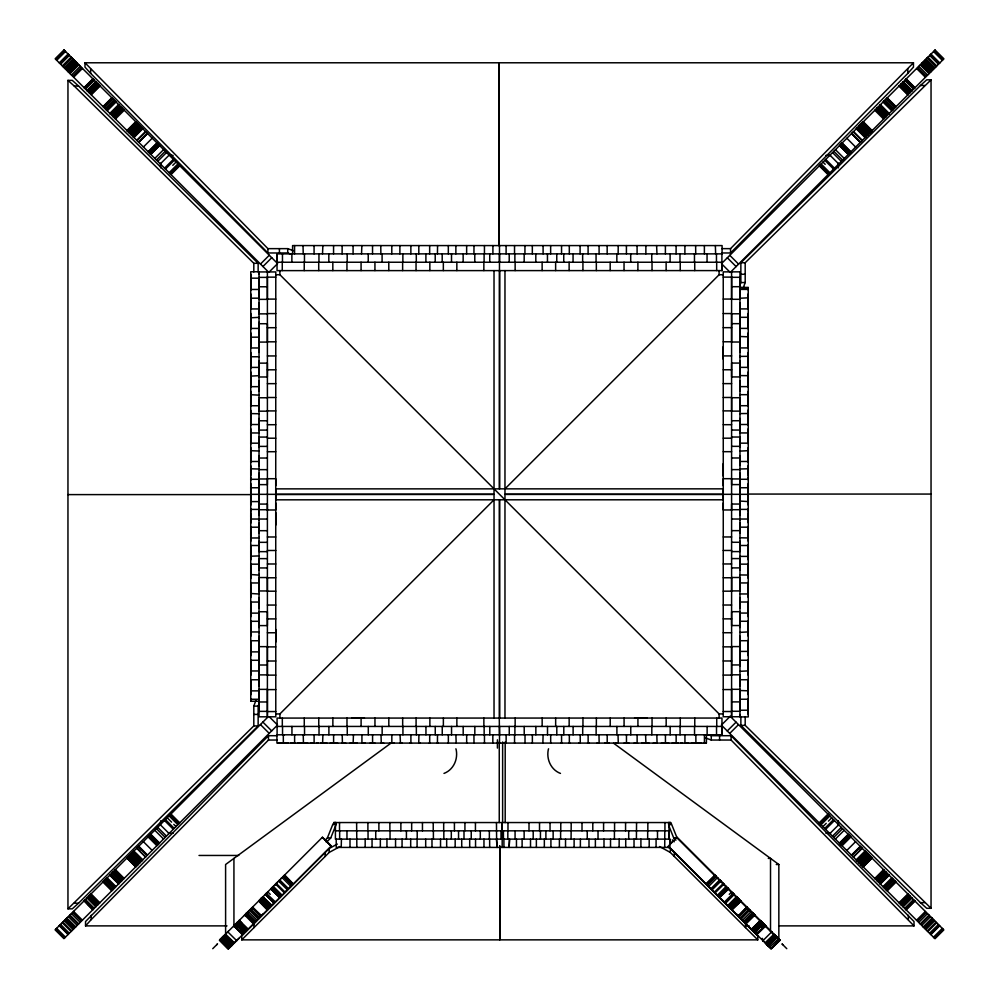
<?xml version="1.0" encoding="UTF-8"?>
<svg xmlns="http://www.w3.org/2000/svg" width="999" height="999" viewBox="0 0 999 999"><rect width="100%" height="100%" fill="white"/><g stroke="black" fill="none" stroke-linecap="round" stroke-linejoin="round"><path stroke-width="1.5" d="M259.166 703.271L258.142 706.118L258.142 725.923L78.559 903.196L72.29 908.84L67.957 908.84L67.957 80.37L72.29 80.37L78.559 86.026L258.142 263.299L258.142 271.928M226.998 925.886L85.539 925.886L85.539 921.553L268.456 735.701L277.085 735.701M85.539 925.886L91.196 919.617L91.196 915.284M233.928 858.403L233.941 926.822M250.749 375.624L250.749 376.873M250.749 356.693L250.749 357.48M250.749 337.2L259.028 337.15M250.749 328.821L250.749 327.472M250.749 328.758L250.749 313.386M250.749 317.707L250.749 318.718M250.749 307.979L250.749 309.328L250.749 293.893M250.749 298.214L259.028 298.164M250.749 288.486L250.749 289.835L250.749 283.229M250.749 278.421L250.749 271.753L259.028 271.753L259.028 274.176M250.737 495.054L250.749 701.261L259.028 701.261M250.737 505.169L250.737 483.528M250.737 479.87L250.737 477.135M250.737 465.796L250.737 475.474M250.737 462.262L250.737 447.452M250.737 428.758L250.737 443.893L250.737 442.782M250.737 425.112L250.737 410.264M250.749 391.171L250.737 406.331L250.737 405.144M250.749 371.89L250.749 387.212L250.737 385.876M250.749 352.422L250.749 367.894L250.749 366.633M250.749 332.879L250.749 348.439L250.749 347.215M250.749 283.304L250.749 274.176M250.749 698.95L250.749 701.086M250.749 690.871L259.028 690.871M250.749 687.175L250.749 694.829M250.749 679.457L250.749 687.374M250.749 667.682L250.749 675.336M250.749 659.852L250.749 666.595M250.749 651.885L259.028 651.885M250.749 648.051L250.749 655.831M250.749 640.347L250.749 647.102M250.749 632.404L250.749 620.866M250.749 628.508L250.749 631.48M259.028 432.292L259.028 432.979L250.737 432.954M259.028 413.736L250.737 413.598L250.737 414.822M259.028 395.142L250.737 394.705L250.737 396.066M259.028 356.631L259.028 357.08M259.028 298.526L259.028 297.69M259.028 278.921L259.028 277.772M259.028 685.913L259.028 675.336M259.028 666.42L259.028 636.288M259.028 627.547L259.028 611.738L267.395 611.738L267.395 625.599L259.028 625.599M259.028 608.004L259.028 597.539M259.028 588.998L259.028 578.746M259.028 570.254L259.028 559.939M259.028 555.906L250.737 556.218M259.028 551.323L259.028 541.258M250.737 533.204L250.737 537.999L259.028 537.949M259.028 533.079L259.028 523.214M259.028 519.842L259.028 519.005M259.028 515.459L259.041 271.928L275.786 271.928L275.736 499.825L499.4 499.8L499.4 718.094M259.028 698.888L259.028 699.575M267.395 711.363L267.395 689.372L259.041 689.372L259.041 711.363L267.395 711.363L267.395 716.82L267.395 271.928M267.395 665.009L259.041 665.009L259.041 674.887L267.395 674.887L267.395 646.653L259.041 646.653M91.196 919.617L268.456 740.034L268.456 735.701M275.736 502.897L275.736 509.989L267.382 509.989M292.582 253.871L292.582 245.579L722.077 245.579L722.077 253.871L277.023 253.871L277.035 270.629L721.915 270.592L721.915 262.238L277.023 262.238M279.907 718.069L279.907 713.923L494.03 499.8M282.317 726.435L282.317 718.081M282.542 734.802L282.542 726.435M291.945 734.802L291.945 726.435M294.568 253.871L294.568 245.579M303.022 245.579L303.221 253.871M304.27 726.435L304.27 718.081M304.533 734.802L304.533 726.435M314.073 253.871L314.073 245.579M318.756 726.435L318.756 718.081M319.018 734.802L319.018 726.435M328.896 734.802L328.896 726.448M332.867 726.435L332.867 718.081M333.566 253.871L333.566 245.579M339.523 830.831L339.523 822.552M339.648 839.123L339.648 830.831M346.965 839.123L346.965 830.831M346.99 726.435L346.99 718.081M347.252 734.802L347.252 726.448M353.084 253.871L353.084 245.579M356.618 822.552L356.855 847.414M361.101 726.448L361.101 718.094M361.863 245.579L361.538 253.871M367.894 830.831L367.894 822.552M368.044 839.123L368.044 830.831M368.294 734.802L368.294 726.448M372.54 253.858L372.54 245.579M374.962 726.448L374.962 718.094M375.736 839.123L375.736 830.831M378.883 830.831L378.883 822.552M380.756 245.579L380.881 253.858M382.155 734.802L382.155 726.448M388.811 726.448L388.811 718.094M389.872 830.831L389.872 822.552M390.035 839.123L390.035 830.831M391.795 253.858L391.795 245.579M399.887 253.858L399.887 245.579M400.874 830.831L400.874 822.552M402.672 726.448L402.672 718.094M402.934 734.802L402.934 726.448M406.418 839.123L406.418 830.831M410.864 253.858L410.864 245.579M411.663 830.831L411.663 822.552M416.084 726.448L416.084 718.094M416.346 734.814L416.346 726.448M417.207 839.123L417.207 830.831M418.806 253.858L418.806 245.579M422.452 830.831L422.452 822.552M425.949 734.814L425.949 726.448M429.657 253.858L429.657 245.579M429.87 726.448L429.87 718.094M433.229 830.831L433.229 822.552M433.391 839.123L433.391 830.831M435.252 734.814L435.252 726.46M437.425 253.858L437.574 245.579M442.245 734.814L442.245 726.46M443.369 726.448L443.369 718.094M443.681 830.831L443.681 822.552M443.831 839.123L443.831 830.831M448.326 253.858L448.326 245.579M451.311 839.123L451.311 830.831M451.548 734.814L451.548 726.46M454.42 830.831L454.42 822.552M455.869 253.858L455.869 245.579M456.868 726.448L456.868 718.094M458.553 839.123L458.553 830.831M463.186 734.814L463.186 726.46M463.998 839.123L463.998 830.831M464.922 830.831L464.922 822.552M466.645 253.858L466.645 245.579M471.241 839.123L471.241 830.831M473.938 253.858L474.001 245.579M474.825 734.814L474.825 726.46M475.437 830.831L475.437 822.552M480.307 839.135L480.307 830.843M483.866 726.46L483.866 718.106M484.14 734.814L484.14 726.46M484.44 253.858L484.44 245.579M489.36 839.135L489.36 830.843M489.785 734.814L489.785 726.46M492.907 253.858L492.907 245.579M494.03 718.094L494.03 494.455L275.736 494.455M496.615 839.135L496.466 822.564M496.94 847.414L496.54 839.135L497.152 847.414M497.415 748.089L497.415 739.797M499.25 822.552L499.263 741.982M499.525 734.814L499.263 718.094M499.388 488.873L499.475 253.858M499.612 718.094L499.612 499.8L723.264 499.8L723.239 271.878L739.959 271.853M501.011 839.123L501.011 830.831L503.421 830.831L503.421 839.123M502.172 847.414L502.222 822.564L502.172 839.123M502.622 822.564L502.634 741.982M504.97 270.579L504.97 494.218L748.263 494.33L748.263 505.144M506.131 743.094L506.131 734.814M509.215 262.213L509.215 253.858M514.56 743.094L514.56 734.814M514.872 262.213L514.872 253.858M515.134 270.579L515.134 262.213M516.458 847.414L516.458 839.123M522.115 847.414L522.115 839.123M524.175 262.213L524.175 253.858M530.519 847.414L530.519 839.123M532.367 743.094L532.367 734.814M535.814 262.213L535.814 253.858M536.376 847.414L536.376 839.123M542.132 270.579L542.132 262.225M544.343 847.414L544.343 839.123M547.452 262.213L547.452 253.858M550.686 743.094L550.686 734.814M550.911 847.414L550.911 839.123M555.631 270.579L555.631 262.225M556.768 262.213L556.768 253.858M559.403 847.414L559.403 839.123M560.739 743.094L561.575 743.094L561.563 734.814M563.748 262.225L563.748 253.858M565.534 847.414L565.534 839.123M569.13 270.579L569.13 262.225M569.343 743.094L569.343 734.814M573.051 262.225L573.064 253.858M574.113 847.414L574.113 839.123M580.207 734.814L580.269 743.094L578.821 743.094M580.382 847.414L580.382 839.123M582.654 262.225L582.654 253.858M582.929 270.579L582.929 262.225M588.136 743.094L588.136 734.814M588.985 847.414L588.985 839.123M595.379 847.414L595.379 839.123M596.066 262.225L596.066 253.871M596.341 270.579L596.341 262.225M607.205 743.094L607.205 734.814M610.189 270.579L610.189 262.225M610.526 847.414L610.526 839.123M616.845 262.225L616.845 253.871M619.18 839.123L619.105 847.414M624.038 270.579L624.038 262.225M625.724 847.414L625.724 839.123M626.473 743.094L626.473 734.814M630.706 262.225L630.706 253.871M634.028 847.414L634.028 839.123M637.125 743.094L637.125 734.814M637.899 270.592L637.899 262.238M640.908 847.414L640.908 839.123M645.916 743.094L645.579 734.814M649.2 847.414L649.2 839.123M651.748 262.225L651.748 253.871M652.022 270.592L652.022 262.238M656.081 847.414L656.081 839.123M664.797 830.831L664.722 847.414M665.446 743.094L665.446 734.802M666.133 270.592L666.133 262.238M669.867 843.268L669.867 839.123L335.402 839.123L335.452 822.552M670.104 262.225L670.104 253.871M670.329 848.488L757.779 935.926L757.779 939.859L670.317 852.422L670.329 848.488L667.619 847.015M333.778 824.762L333.778 822.552L670.679 822.552L670.679 824.762M674.35 856.443L674.35 852.509M679.982 262.238L679.982 253.871M680.244 270.592L680.244 262.238M684.939 743.094L684.939 734.802M694.467 262.238L694.467 253.871M694.73 270.592L694.73 262.238M704.432 743.094L704.432 734.802M706.418 734.802L706.418 743.094L704.108 743.094M707.055 262.238L707.055 253.871M716.458 262.238L716.458 253.871M716.683 270.592L716.683 262.238M504.97 488.861L719.093 274.75L719.093 270.604M288.099 743.094L276.923 743.094L276.923 734.802L721.99 734.802L721.965 718.056L277.085 718.081L277.098 734.802M723.264 494.23L723.264 488.848L275.736 488.873L275.736 494.243M723.264 485.776L723.264 478.683L731.618 478.683M721.915 252.972L730.544 252.972L730.544 248.639L913.461 62.787L84.99 62.787L84.99 67.12L90.647 73.389L267.919 252.972L287.724 252.972L290.572 254.008M731.605 323.664L739.972 323.664L739.959 313.786L731.605 313.786L731.605 342.02L739.972 342.02M731.605 711.288L739.959 711.288L739.959 689.31L731.605 689.31L731.605 716.745L731.593 271.878M739.972 646.59L731.605 646.59L731.605 674.812L739.959 674.812M739.972 289.835L739.972 289.098M739.972 469.006L748.263 468.756M739.972 451.111L748.263 450.674M739.972 433.104L739.972 432.367M739.972 424.787L739.972 418.419M739.972 406.193L739.972 399.675M748.263 375.674L739.972 375.562M739.972 368.419L739.972 364.935M739.972 357.23L739.972 356.268M739.972 330.607L739.972 325.062M739.972 318.244L739.972 317.307L748.251 317.307M739.972 298.251L748.251 297.814M739.972 292.245L739.972 289.26M739.972 287.587L748.251 288.074M739.972 473.214L739.959 716.745L723.214 716.745L723.264 494.08M739.972 465.459L739.972 455.594M739.972 447.415L739.972 437.35M739.972 428.733L739.972 424.5L748.263 424.5M739.972 409.927L739.972 405.706L748.263 405.706L748.263 400.986M739.972 391.133L739.972 380.669M739.972 361.126L739.972 376.935L731.605 376.935L731.605 363.074L739.972 363.074M739.972 352.385L739.972 322.252M739.972 313.336L739.972 302.759M739.972 710.526L739.972 709.727M739.972 710.252L748.251 710.202M745.504 927.584L745.504 923.65M748.263 336.825L739.972 336.476M748.251 328.783L748.251 322.078M748.251 321.129L748.251 313.336M748.251 309.29L748.251 302.585M748.251 301.636L748.251 293.843M748.251 289.835L748.251 287.587M748.251 714.497L748.251 698.788L748.251 700.187M748.251 710.551L748.251 705.369M748.251 694.78L748.251 685.189M748.251 689.76L748.251 685.876M748.251 684.827L748.251 679.345M748.251 675.287L748.251 665.696M748.263 670.267L748.263 666.383M748.251 665.334L748.251 659.852M748.251 655.794L748.251 648.151M748.263 650.986L748.263 646.89M748.251 645.841L748.263 640.309M748.251 636.251L748.251 626.673M748.251 626.398L748.263 620.779M748.263 616.783L748.251 611.675L748.263 613.074L739.972 613.049M748.263 612.487L748.263 607.18M748.263 606.967L748.263 601.46M748.263 597.502L748.263 593.381M748.263 593.418L748.263 587.924M748.263 578.409L748.263 563.473M748.263 559.915L748.263 544.742M748.263 541.221L748.263 526.323M748.263 522.877L748.263 512.749M748.263 511.538L748.263 508.716M748.251 647.065L748.251 646.203M748.263 631.98L748.251 628.608M748.251 610.639L748.251 609.939M748.251 591.146L748.251 590.496M748.263 587.762L748.263 582.305M748.263 555.706L748.263 556.393L748.263 555.132M770.516 931.418L770.516 858.403L768.281 858.403M613.586 743.206L778.845 864.51L778.845 939.747L677.085 837.974L671.453 823.913L668.431 823.913M730.544 252.972L907.816 73.389L907.816 69.056M913.461 62.787L913.461 67.12L907.816 73.389M740.871 716.745L740.871 725.374L920.454 902.646L926.71 908.303L931.043 908.303L931.043 79.833L926.71 79.833L920.454 85.477L740.858 262.749L740.858 282.555L739.834 285.402M250.749 317.782L259.028 317.345L259.028 318.107M250.737 425.199L250.737 423.926M250.737 568.906L250.737 563.761M250.737 556.418L250.737 551.323M250.737 519.917L250.737 515.459M250.737 519.03L267.382 519.055M250.737 512.774L250.737 516.72M250.737 501.598L259.028 501.61L259.028 500.811M250.737 494.855L250.749 278.147L259.028 278.197M250.749 616.82L250.737 608.004M250.749 592.407L250.737 582.342M259.028 519.917L259.028 519.143M739.972 487.1L739.972 487.737L748.263 487.737L748.251 709.327M739.972 593.955L748.263 593.968L748.263 592.607M739.972 671.328L748.251 670.891M739.972 651.835L739.972 650.886M739.972 651.423L748.251 651.398M748.263 400.911L748.263 396.266M748.263 367.882L748.251 362.312M748.251 348.389L748.251 342.794M748.263 487.1L748.263 483.504M748.263 479.895L748.263 477.097M748.263 469.667L748.263 465.459M748.263 437.35L748.263 428.733M748.263 425.162L748.263 419.967M748.263 406.331L748.263 405.631M748.251 671.328L748.251 669.954M748.263 651.835L748.251 650.461M548.563 748.788L548.226 749.949A20.33 18.531 90 0 0 560.476 773.413M67.957 908.84L253.808 725.923L253.808 706.118L255.869 700.424M743.131 288.249L745.192 282.555L745.192 262.749L931.043 79.833M325.174 840.171L327.372 837.974L332.992 823.913L336.363 823.913L330.731 837.974L326.336 842.369M721.902 270.629L721.902 253.883M325.836 840.421L331.218 846.053L322.427 837.249L221.466 938.198M331.206 846.066L322.402 837.262M718.556 896.29L727.347 887.499L718.618 896.353L720.729 894.068M730.519 908.253L739.26 899.4L737.974 898.113L729.258 906.992L738.136 898.276L739.135 899.275L738.174 900.087L739.522 899.662M746.091 923.825L754.957 915.084M245.791 913.873L246.428 913.236M219.618 940.047L220.492 939.172M269.505 907.766L260.714 898.963L261.538 898.138L260.427 899.237L261.226 900.211M220.205 939.46L222.402 937.262M223.526 936.138L232.33 944.942M276.273 883.391L285.102 892.157M281.78 877.884L281.094 878.583M219.443 940.221L228.259 949.013L331.343 845.916M236.825 927.771C231.768 926.223 235.964 921.965 237.874 926.722L235.464 924.2M237.45 922.214L245.954 931.305M239.198 920.466L241.708 922.901M244.655 915.022L253.446 923.825M245.916 913.748L247.215 912.449M247.028 912.636L247.627 913.823M248.202 911.463L257.03 920.229M252.61 907.055L261.476 915.783L256.755 911.7M262.088 897.577L270.891 906.38M266.496 893.168L267.37 894.068L266.258 893.418M281.343 878.333L282.068 877.609L290.871 886.4L289.535 887.736M266.308 893.356L275.362 901.897M279.345 880.319L288.149 889.122M232.055 945.204L223.351 936.313M243.057 934.202L244.043 933.216L240.734 929.932M279.97 897.302L270.866 888.798L279.67 897.601L280.157 897.114L271.353 888.311M229.183 948.076L233.416 943.843M231.656 945.603L231.206 946.053L222.327 937.337L222.827 936.837L231.656 945.603L222.54 937.124M236.763 940.496L236.001 941.258L236.626 940.621L227.797 931.867M255.881 921.378L246.978 912.699M221.041 938.623L229.957 947.289M234.44 942.819L225.524 934.14M246.254 931.006L237.65 922.015L240.11 924.5L236.85 922.814M253.896 923.376L245.342 914.322M267.32 909.952L259.815 902.047M270.329 906.93L268.968 908.303L260.277 899.4M759.427 924.5L761.775 921.915L752.984 930.718L761.925 922.065L762.574 922.701L753.77 931.505L753.271 931.006M765.271 925.399C764.135 922.402 753.059 933.428 756.468 934.202M55.644 59.203L64.448 50.412M55.894 59.465L64.673 50.637M56.718 60.277L65.509 51.473M59.303 62.875L68.107 54.071M59.615 63.174L68.419 54.383M59.715 63.274L68.494 54.458M65.422 57.979L68.731 54.695M60.627 64.186L69.406 55.37M62.338 65.897L71.129 57.093M62.962 66.521L71.766 57.73M63.087 66.646L71.891 57.855M64.323 67.895L73.127 59.091M65.172 68.731L73.976 59.94M65.722 69.281L74.525 60.489M66.571 70.142L75.375 61.339M66.783 70.342L75.574 61.538M66.908 70.467L75.712 61.676M68.057 71.628L76.861 62.825M68.456 72.015L77.26 63.237M69.58 73.139L78.384 64.348M69.992 73.551L78.784 64.76M71.478 75.037L80.27 66.234M72.627 76.186L81.431 67.395M73.664 77.223L82.455 68.419M84.053 87.612L92.845 78.809M84.241 87.812L91.945 80.107M84.753 88.312L93.544 79.508M85.552 89.111L94.356 80.32M87.05 90.622L95.854 81.818M87.437 90.996L96.241 82.205L87.562 91.121M88.524 92.095L97.328 83.292M88.861 92.432L97.665 83.629M94.855 87.425L98.064 84.028M89.423 92.982L98.264 84.228M89.673 93.232L98.464 84.428M89.773 93.332L98.576 84.54M90.772 94.331L99.563 85.527M102.997 106.568L111.801 97.765M103.471 107.03L112.263 98.239M103.809 107.368L112.6 98.564M103.958 107.53L112.762 98.726M105.12 108.691L113.923 99.888M106.181 109.74L114.985 100.949M106.443 110.002L115.235 101.211M106.656 110.215L115.447 101.411M107.243 110.802L116.046 102.01M109.84 113.399L118.606 104.57M110.252 113.811L119.043 105.007M110.39 113.948L119.181 105.145L110.514 114.073M110.602 114.161L119.393 105.357M111.713 115.272L120.504 106.481M112.625 116.184L121.428 107.392M113.312 116.871L122.103 108.079M113.474 117.033L122.278 108.242M114.635 118.194L123.439 109.403M114.748 118.307L123.551 109.515M115.447 119.006L124.251 110.215M126.96 130.519L135.752 121.716M127.135 130.694L134.828 122.989M127.235 130.794L136.026 121.99M127.36 130.919L136.164 122.128M127.547 131.119L130.857 127.81M127.81 131.369L136.601 122.565M127.972 131.531L136.763 122.727M128.371 131.93L137.163 123.127M128.571 132.143L137.375 123.339M128.759 132.318L137.55 123.514M128.921 132.492L137.725 123.689M129.071 132.63L137.862 123.826M129.383 132.954L138.187 124.151M129.583 133.142L138.374 124.338M129.708 133.279L138.511 124.475M130.182 133.741L138.973 124.937M130.607 134.166L139.398 125.362M130.744 134.303L139.548 125.512M130.931 134.49L139.748 125.712M131.081 134.64L139.885 125.849M131.543 135.102L140.335 126.299M131.681 135.252L140.484 126.448M132.018 135.577L140.747 126.711M132.767 136.326L141.571 127.535M132.892 136.463L141.658 127.622M133.217 136.776L142.02 127.984M133.379 136.938L142.145 128.109L133.454 137.013M133.766 137.325L142.57 128.534M133.978 137.537L142.77 128.734M136.763 140.322L145.554 131.518M136.988 140.547L145.779 131.743M138.486 142.045L147.278 133.242L138.649 142.208M138.749 142.32L147.552 133.516M143.419 146.99L152.223 138.187M148.164 151.736L156.968 142.932M148.414 151.973L157.205 143.169M148.726 152.298L157.53 143.494M149.038 152.597L157.842 143.806M149.213 152.785L158.017 143.981M150.062 153.634L158.866 144.83M150.25 153.809L159.041 145.005M150.474 154.033L154.87 149.638M150.649 154.208L159.453 145.417M150.799 154.358L159.59 145.554M154.82 158.379L163.624 149.588M156.456 160.015L165.247 151.211M157.742 161.301L166.533 152.497M160.34 163.898L169.143 155.107M164.56 168.119L173.364 159.328M165.484 169.043L174.276 160.252M172.777 165.347L176.074 162.038M169.143 172.702L177.947 163.911M170.13 173.689L178.933 164.897M170.23 173.789L179.033 164.997M170.667 174.226L179.47 165.434M171.016 174.575L179.808 165.772M260.489 264.048L269.28 255.245M262.949 266.508L271.74 257.705M267.757 717.207L55.107 929.857L63.911 938.648L277.535 725.024L269.842 717.332M221.616 938.049L219.58 940.084L228.384 948.875L221.978 942.094M223.252 936.413L224.625 935.039M235.177 924.487L244.056 933.203M250.624 909.04L259.578 917.681M251.298 908.366L252.073 909.365M262.412 897.264L271.241 906.018M272.315 887.362L275.749 890.521M277.335 882.329L276.049 883.615M284.016 875.648L283.516 876.16L292.307 884.952L293.019 884.252M227.198 932.467L228.384 931.28M233.841 925.823L234.615 925.049M236.039 923.625L244.88 932.379L236.139 923.526M237.587 922.077L236.963 922.701L245.754 931.505M249.538 910.139L258.329 918.93L259.003 918.268M259.091 900.574L267.832 909.44L258.916 900.761M270.991 888.685L279.782 897.477M271.878 887.786L280.682 896.59L281.243 896.016M272.178 887.499L280.981 896.29L272.252 887.424M279.158 880.519L279.745 879.932L288.549 888.723M233.754 925.911L242.532 934.727M262.974 898.463L262.025 897.639M212.75 948.688L217.532 943.893L216.708 944.717M245.554 915.883L244.493 915.171M263.911 897.539L262.812 896.852M278.571 881.106L279.583 881.867L278.696 880.981M266.308 895.129L265.509 894.155L274.238 903.021M240.185 924.425L246.541 930.718M230.419 946.84L221.89 937.774M231.393 945.866L222.715 936.95M233.117 944.142L224.75 934.914M253.072 924.187L256.156 921.103M233.903 943.343L238.923 938.336M247.577 929.682L245.492 931.78L236.738 922.926M256.568 920.691L257.218 920.054M271.204 906.056L262.6 897.077M271.928 905.344L262.949 896.715M272.377 904.894L274.026 903.233L265.235 894.442M284.278 892.981L287.113 890.146M232.18 945.066L223.114 936.55M337.325 844.08L329.22 848.488L241.758 935.926L241.758 939.859L757.779 939.859M261.476 898.188L270.279 906.992L261.114 898.563M241.758 939.859L329.22 852.422L340.022 846.54M727.26 730.968L736.051 722.165M729.72 733.428L738.511 724.625M670.391 843.718L673.688 840.421M706.156 883.89L715.059 875.199L706.256 883.99M714.422 876.335L715.309 875.449M707.467 885.201L716.271 876.41M710.988 888.723L719.779 879.932L720.529 880.668M720.229 880.369L711.538 889.272M720.828 880.981L719.954 881.867L720.953 881.106M714.36 892.107L723.338 883.478L722.19 882.329M715.134 892.869L723.938 884.078M723.351 885.264L724.238 884.377M717.444 895.179L726.236 886.375M718.843 896.59L727.684 887.824L718.918 896.652M726.922 888.835L727.809 887.949M719.255 896.99L728.059 888.198M719.38 897.114L728.171 888.311M719.567 897.302L728.658 888.798L719.742 897.477M729.282 894.355L731.755 891.895M724.375 902.109L733.179 893.306M733.254 895.166L734.14 894.28L725.336 903.071M779.907 940.047L734.215 894.342L725.499 903.233L726.023 903.758M727.784 905.519L736.513 896.652M736.713 896.852L735.626 897.539M728.283 906.018L737.125 897.264M728.883 906.617L737.687 897.826M729.495 907.229L738.398 898.538M729.607 907.342L738.423 898.563M730.032 907.766L738.723 898.863M731.181 908.915L739.922 900.049L731.355 909.09M731.568 909.302L733.766 907.104M740.534 900.673L731.643 909.377L741.021 901.16L739.972 901.885M732.167 909.902L740.946 901.086M819.192 822.901L827.984 814.098M819.53 823.238L828.333 814.447M819.967 823.676L828.77 814.884M820.067 823.775L828.87 814.984M821.053 824.762L829.857 815.971M822.926 826.635L826.223 823.326M828.421 821.128L831.717 817.831M824.724 828.433L833.516 819.63M738.286 916.021L747.065 907.204M738.461 916.195L747.264 907.392M825.636 829.345L834.44 820.554M738.81 916.545L747.614 907.754M747.452 909.365L748.376 908.516M748.938 909.078L740.109 917.831M749.675 909.802L740.696 918.431M749.837 909.977L741.221 918.955M742.507 920.241L751.31 911.438M829.857 833.566L838.661 824.774M743.756 921.49L752.497 912.636L753.283 913.423L744.817 922.552M751.91 913.823L752.309 912.449M751.947 913.86L752.834 912.974M752.697 914.609L753.471 913.61M752.971 914.884L753.721 913.848L745.029 922.764L743.506 921.24M832.467 836.175L841.258 827.372M754.495 914.634L745.391 923.126M755.032 915.171L753.97 915.883M833.753 837.462L842.544 828.658M835.376 839.085L844.18 830.294M757.916 922.989L760.326 920.466L751.51 929.232L760.476 920.603M752.047 929.769L760.838 920.978L752.372 930.106M839.41 843.119L848.201 834.315M839.547 843.256L848.351 834.465M839.734 843.443L848.526 834.64M839.959 843.668L848.75 834.864M840.134 843.843L848.85 834.964M762.624 922.764L759.302 924.375M756.668 928.071L762.249 922.377M753.995 931.73L763.149 923.288M840.983 844.692L849.787 835.888M841.158 844.867L849.962 836.076M841.47 845.179L850.274 836.375M754.607 932.342L763.286 923.426L754.645 932.379M761.201 926.273L763.673 923.813M841.795 845.504L850.586 836.7M761.288 926.36L763.848 923.975M842.032 845.741L850.836 836.937M761.6 926.672L764.123 924.262M764.322 924.462L761.787 926.86M762.225 927.297L764.697 924.837M762.699 927.771L765.172 925.311M765.346 925.474L756.255 933.978M756.78 934.515L765.584 925.711M846.777 850.486L855.581 841.682M762.936 940.671L771.727 931.867M851.448 855.156L860.251 846.353M851.548 855.256L860.401 846.515M851.722 855.431L860.514 846.628M858.616 849.138L860.826 846.927M853.221 856.93L862.012 848.126M853.446 857.154L862.237 848.351M767.707 945.429L767.22 944.954L776.023 936.163L775.349 935.489M776.186 936.313L767.357 945.079M767.619 945.341L776.41 936.55M767.869 945.603L776.972 937.112L767.869 945.603L770.516 948.251M768.056 945.791L776.822 936.95M768.406 946.14L776.81 936.95M856.23 859.939L865.022 851.136M856.43 860.139L865.234 851.348M769.43 947.152L778.496 938.623M856.755 860.464L865.546 851.66M856.817 860.526L865.658 851.76M856.98 860.688L865.783 851.897M857.342 861.051L866.108 852.209L857.429 861.138M770.716 948.451L779.52 939.647M774.25 945.391L779.757 939.884M734.215 894.342L677.11 837.249L668.343 846.091L771.153 948.888L780.069 940.209L771.041 948.775M858.191 861.9L867.057 853.171M858.516 862.224L867.319 853.421M858.665 862.374L867.457 853.571M859.115 862.824L867.919 854.033M859.252 862.961L868.069 854.182M859.452 863.161L868.256 854.37M859.602 863.311L868.393 854.507M860.027 863.735L868.818 854.932M860.489 864.197L869.292 855.406M860.626 864.335L869.417 855.531M860.813 864.522L869.617 855.718M861.138 864.847L869.929 856.043M861.275 864.984L870.079 856.18M861.45 865.159L870.241 856.355M861.625 865.334L870.429 856.53M861.837 865.546L870.629 856.742M862.237 865.946L871.028 857.142M862.399 866.108L871.303 857.417M862.649 866.358L864.847 864.16M868.143 860.863L871.453 857.554L862.736 866.445M862.961 866.67L871.64 857.754M862.974 866.682L871.877 857.979M863.248 866.957L872.04 858.153M874.749 878.458L883.553 869.667M875.449 879.157L884.252 870.366M875.561 879.27L884.365 870.479M876.722 880.431L885.526 871.64M876.897 880.606L885.688 871.802M877.572 881.28L886.375 872.489M878.496 882.204L887.287 873.401M879.682 883.391L888.398 874.512M879.769 883.478L888.561 874.674M879.957 883.665L888.748 874.862M880.369 884.078L889.197 875.311M882.954 886.662L891.757 877.871M883.553 887.262L892.344 878.458M883.765 887.474L892.557 878.67M884.015 887.724L892.819 878.933M885.077 888.785L893.88 879.982M886.238 889.947L895.042 881.155M886.4 890.109L895.191 881.305M886.737 890.446L895.529 881.642M887.199 890.908L896.003 882.105M899.05 902.759L907.891 894.005M899.437 903.146L908.228 894.342M900.436 904.145L909.227 895.341M900.536 904.245L909.327 895.441M900.736 904.445L909.577 895.691M900.836 904.545L909.727 895.841M901.335 905.044L910.139 896.24M901.672 905.381L910.476 896.578M902.646 906.355L911.438 897.552M902.759 906.468L911.563 897.676M903.146 906.855L911.95 898.051M904.644 908.353L913.448 899.562M905.456 909.165L914.247 900.361M905.956 909.664L914.759 900.861M906.155 909.864L914.947 901.061M916.545 920.254L925.336 911.45M917.569 921.278L926.373 912.487M918.73 922.439L927.522 913.635M920.216 923.925L929.008 915.121M920.616 924.325L929.42 915.534M921.74 925.449L930.544 916.657M923.288 926.997L932.092 918.206M923.426 927.134L932.217 918.331M923.625 927.334L932.429 918.531M924.387 928.096L933.278 919.392M925.024 928.733L933.828 919.942M925.873 929.582L934.677 920.778M927.234 930.943L936.038 922.152M927.871 931.58L936.662 922.776M929.569 933.278L938.398 924.512M930.481 934.19L939.297 925.411L936.088 928.795M930.581 934.29L932.791 932.092M930.893 934.602L939.697 925.798M933.491 937.199L942.282 928.396M934.302 938.011L943.106 929.207M934.552 938.261L943.356 929.47M712.1 889.847L720.067 881.98M742.294 912.936L738.91 915.846L735.913 913.648M390.871 743.206L225.599 864.51L225.612 935.151M260.627 915.846L263.611 913.648M498.988 245.579L499.999 245.579M499.013 743.094L500.024 743.094M322.877 245.579L322.515 253.871M543.081 245.579L543.119 253.858M561.55 245.579L561.55 253.858M599.088 245.579L599.088 253.858M618.231 245.579L618.131 253.858M695.741 253.871L695.616 245.579M656.98 253.871L656.593 245.579M715.646 253.871L715.359 245.579M303.446 743.094L303.221 734.802M381.268 743.094L381.019 734.814M437.5 734.814L437.437 743.094L438.299 743.094M455.881 734.814L456.181 743.094M473.938 734.814L474.001 743.094M676.173 734.802L676.123 743.094M283.354 743.094L283.304 734.802L284.303 734.802M295.005 743.094L277.734 743.094M353.546 743.094L335.814 743.094M314.498 743.094L297.465 743.094M333.991 743.094L316.633 743.094M342.195 734.814L342.432 743.094M380.756 743.094L383.653 743.094M400.062 734.814L400.449 743.094M411.488 743.094L409.827 743.094M587.574 743.094L589.21 743.094M645.516 743.094L663.224 743.094M665.009 743.094L682.404 743.094M684.502 743.094L701.585 743.094M920.454 85.477L924.774 85.477M67.957 80.37L74.226 86.026L78.559 86.026M169.98 155.394L173.102 155.394M825.898 155.394L830.569 155.394M342.158 245.579L342.108 253.871M84.99 62.787L267.919 248.639L287.724 248.639L293.419 250.699M721.915 248.639L730.544 248.639M740.858 262.749L745.192 262.749M74.226 86.026L253.808 263.299L258.142 263.299M740.858 274.263L745.192 274.263M275.761 274.737L279.907 274.737L719.105 713.923L723.239 713.935M719.093 274.725L723.239 274.725M267.407 277.148L275.761 277.148M723.239 277.11L731.605 277.11M740.858 282.555L745.192 282.555M259.041 286.775L267.395 286.775M731.605 286.701L739.959 286.701M739.972 287.412L748.251 287.412L748.263 494.33M250.749 289.46L259.028 289.46M739.972 289.41L748.251 289.41M267.395 299.101L275.761 299.101M723.251 299.063L731.605 299.063M739.972 308.903L748.251 308.903M250.749 308.941L259.028 308.941L259.028 313.386M267.395 313.586L275.749 313.586M723.251 313.549L731.605 313.549M259.041 313.861L267.395 313.861M259.041 323.726L267.395 323.726L267.395 342.083L259.041 342.083M267.395 327.697L275.749 327.697M723.251 327.66L731.605 327.66M250.749 328.434L259.028 328.434L259.028 330.969M739.972 328.396L748.251 328.396M723.251 341.783L731.605 341.783M267.395 341.82L275.749 341.82M250.749 347.964L259.028 347.964L259.028 352.422M739.972 347.927L748.263 347.927M267.395 355.944L275.749 355.944M723.251 355.906L731.605 355.906M250.749 356.755L259.028 356.755M259.028 363.137L267.395 363.137L267.395 376.985L259.028 376.985L259.028 361.163M250.749 367.407L259.028 367.407L259.028 369.043M739.972 367.37L748.263 367.37M267.395 369.805L275.749 369.805M723.251 369.767L731.605 369.767M250.749 376.111L259.028 375.674M723.251 383.616L731.605 383.616M267.395 383.653L275.749 383.653M250.749 386.663L259.028 386.663L259.028 391.171M739.972 386.625L748.263 386.625M739.972 394.68L748.263 394.68M267.395 397.502L275.749 397.502M723.251 397.477L731.605 397.477M259.028 397.764L267.395 397.764M250.737 405.744L259.028 405.744L259.028 410.264M723.251 410.889L731.605 410.889M267.395 410.914L275.749 410.914M259.028 411.176L267.382 411.176M748.263 409.927L748.263 413.511L739.972 413.574L739.972 414.385M259.028 420.779L267.382 420.779M731.618 420.729L739.972 420.729M250.737 424.525L259.028 424.525L259.028 428.758M267.395 424.712L275.749 424.712M723.264 424.687L731.618 424.687M731.618 430.045L739.972 430.045M259.028 430.094L267.382 430.094M267.382 437.075L259.028 437.075L259.028 443.631M731.618 437.025L739.972 437.025M267.382 438.211L275.736 438.211M723.264 438.186L731.618 438.186M739.972 443.156L748.263 443.156L748.263 438.836M250.737 443.181L259.028 443.181L259.028 447.452M259.028 446.391L267.382 446.391M731.618 446.341L739.984 446.341M723.264 451.685L731.618 451.685M267.382 451.71L275.736 451.71M259.016 458.029L267.382 458.029M731.618 457.979L739.984 457.979M739.972 461.476L748.263 461.476M250.737 461.501L259.028 461.501L259.028 465.796M250.737 468.781L259.028 469.031M259.016 469.655L267.382 469.655M731.618 469.617L739.984 469.617M267.382 478.708L275.736 478.708L275.736 485.789M739.984 478.933L731.618 478.933L731.618 484.59L739.984 484.59M259.016 478.971L267.382 478.971L267.382 484.627L259.028 484.627L259.041 716.82L275.786 716.795L275.736 494.343M250.737 479.295L259.028 479.295L259.028 483.528M739.972 479.27L748.263 479.27M250.737 487.762L259.028 487.762M748.313 494.068L931.056 494.068M250.737 494.343L494.03 494.243L494.018 270.579M723.264 494.43L504.97 494.43L504.982 718.094M67.944 494.605L250.687 494.605M259.028 504.083L267.382 504.083L267.382 509.74L259.016 509.74M739.959 271.853L739.984 504.045L731.618 504.045L731.618 509.702L739.984 509.702M250.737 509.403L259.028 509.403M748.263 509.378L739.972 509.378L739.972 505.144M731.618 509.965L723.264 509.965L723.264 502.884M731.618 519.018L748.263 519.043M250.737 527.197L259.028 527.197M748.263 527.172L739.972 527.172L739.972 522.877M259.016 530.694L267.382 530.694M731.618 530.644L739.984 530.644M267.382 536.987L275.736 536.987M723.264 536.962L731.618 536.962M259.028 542.332L267.382 542.332M731.618 542.282L739.984 542.282M250.749 554.195L250.737 545.504L259.028 545.516M748.263 545.491L739.972 545.491L739.972 541.221M267.382 550.486L275.736 550.486M723.264 550.461L731.618 550.461M731.618 551.598L739.972 551.598L739.972 545.179M259.028 551.648L267.382 551.648M739.972 556.393L748.263 556.393M259.028 558.628L267.382 558.628M731.618 558.578L739.972 558.578M267.395 563.985L275.749 563.985M723.264 563.96L731.618 563.96M250.737 564.173L259.028 564.173M748.263 564.148L739.972 564.148L739.972 559.915M259.028 567.944L267.382 567.944M731.618 567.894L739.972 567.894M739.972 577.497L731.618 577.497L731.618 590.909L739.972 590.909M267.395 577.784L275.749 577.784M723.251 577.759L731.605 577.759M250.737 582.966L259.028 582.966M748.263 582.941L739.972 582.941L739.972 578.409M267.395 591.196L275.749 591.196M723.251 591.171L731.605 591.171M250.749 602.047L259.028 602.047M748.263 602.01L739.972 602.01L739.972 597.502M267.395 605.057L275.749 605.057M723.251 605.019L731.605 605.019M250.749 613.124L259.028 613.124L259.028 612.35M267.395 618.905L275.749 618.905M723.251 618.868L731.605 618.868M250.749 621.303L259.028 621.303M739.972 621.266L748.263 621.266M739.972 625.536L731.605 625.536L731.605 611.688L739.972 611.688L739.972 627.509M748.263 631.917L739.972 632.367M250.749 631.955L259.028 631.955M267.395 632.767L275.749 632.767M723.251 632.729L731.605 632.729M250.749 640.746L259.028 640.746M748.263 640.709L739.972 640.709L739.972 636.251M267.395 646.89L275.749 646.89M723.251 646.852L731.605 646.852M739.972 660.239L748.251 660.239M250.749 660.277L259.028 660.277M267.395 661.013L275.749 661.013M723.251 660.976L731.605 660.976M731.605 664.947L739.972 664.947M250.749 670.966L259.028 670.966M267.395 675.124L275.749 675.124M723.251 675.087L731.605 675.087M250.749 679.77L259.028 679.77M748.251 679.732L739.972 679.732L739.972 675.287M723.251 689.572L731.605 689.572M267.395 689.61L275.761 689.61M250.749 699.263L259.028 699.263M739.972 699.225L748.251 699.225M259.041 701.972L267.395 701.972M731.605 701.897L739.959 701.897M253.808 706.118L258.142 706.118M267.407 711.563L275.761 711.563M723.239 711.525L731.605 711.525M275.761 713.948L279.907 713.948M253.808 714.41L258.142 714.41M351.81 718.081L364.448 718.081M634.59 718.081L647.24 718.081M740.871 725.374L745.192 725.374L931.043 908.303M253.808 725.923L258.142 725.923M277.085 726.435L721.965 726.435M313.786 734.802L314.435 734.802M353.459 734.814L353.134 743.094M418.906 734.814L418.768 743.094L420.204 743.094M598.975 734.814L599.163 743.094L597.052 743.094M618.019 734.814L618.281 743.094L615.384 743.094M656.842 734.814L657.055 743.094L653.358 743.094M684.615 734.802L685.264 734.802M695.828 734.802L695.916 743.094M708.428 734.665L711.276 735.701L731.081 735.701L914.01 921.553L914.01 925.886L778.783 925.886M268.456 740.034L277.085 740.034M705.581 737.974L711.276 740.034L731.081 740.034L914.01 925.886M290.597 743.094L299.001 743.094M299.25 743.094L307.717 743.094M310.439 743.094L318.256 743.094M320.642 743.094L326.86 743.094M330.269 743.094L337.625 743.094M342.02 743.094L345.679 743.094M350.1 743.094L357.255 743.094M370.142 743.094L374.875 743.094M389.96 743.094L394.293 743.094M399.975 743.094L401.985 743.094M429.308 743.094L430.194 743.094M542.857 743.094L543.119 734.814M568.768 743.094L569.73 743.094M604.745 743.094L609.078 743.094M624.163 743.094L628.908 743.094M634.178 743.094L637.574 743.094M641.783 743.094L648.938 743.094M661.413 743.094L668.768 743.094M672.177 743.094L678.408 743.094M680.794 743.094L688.611 743.094M691.333 743.094L699.799 743.094M700.049 743.094L706.256 743.094M354.745 743.094L644.293 743.094M333.778 822.552L336.026 822.552M668.431 822.552L670.679 822.552M335.452 830.831L669.005 830.831L669.043 839.123L669.005 822.552M168.431 833.278L173.102 833.278M825.898 833.278L830.569 833.278M327.372 837.974L330.731 837.974M668.656 825.324L673.726 837.974L677.085 837.974M341.221 847.414L341.433 839.123M386.95 847.414L386.95 839.123M402.048 847.414L402.085 839.123M431.993 847.414L431.98 839.123M199.013 855.456L238.749 855.456M776.26 864.522L778.845 864.51M920.454 902.646L924.774 902.646M74.226 903.196L78.559 903.196M746.053 925.886L749.163 925.886M506.106 245.579L506.106 253.858M524.937 245.579L524.937 253.858M580.094 245.579L580.094 253.858M676.123 245.579L676.086 253.871M492.832 734.814L492.832 743.094M525.012 734.814L525.012 743.094M322.914 734.802L322.59 743.094M361.9 743.094L365.047 743.094M417.082 839.123L417.107 847.414M461.713 839.123L461.738 847.414M489.635 839.123L489.672 847.414M503.896 839.123L503.933 847.414M603.995 839.123L603.995 847.414M659.515 846.54L670.317 852.422M279.458 881.98L287.425 889.847M934.627 50.487L943.431 59.278M934.402 50.712L943.181 59.528M933.566 51.548L942.357 60.352M930.968 54.146L939.759 62.949M939.46 63.249L930.656 54.446L939.36 63.349M930.344 54.77L932.554 56.955M929.669 55.432L938.448 64.261M927.934 57.168L936.737 65.971M927.309 57.805L936.113 66.596M927.184 57.93L935.988 66.721M925.948 59.166L934.752 67.957M925.099 60.015L933.903 68.806M924.55 60.564L933.253 69.455M923.7 61.414L932.492 70.217M923.488 61.613L932.292 70.417M923.363 61.751L932.167 70.542M922.214 62.9L931.018 71.691M921.827 63.287L930.606 72.103M920.691 64.423L929.495 73.214M920.279 64.823L929.082 73.626M918.805 66.309L927.596 75.112M917.644 67.47L926.448 76.261M916.607 68.494L925.411 77.298M906.23 78.884L915.022 87.687M906.031 79.083L914.822 87.887M905.519 79.583L914.322 88.387M904.719 80.395L913.523 89.186M903.221 81.893L912.025 90.684M902.834 82.28L911.637 91.071M902.709 82.393L911.513 91.196M901.747 83.367L910.539 92.17M901.41 83.704L910.201 92.507M900.911 84.203L903.108 86.401M900.848 84.266L909.602 93.107M900.611 84.503L909.402 93.307M900.499 84.615L909.302 93.406M899.512 85.602L908.303 94.405M899.225 85.889L907.966 94.743M899.112 85.989L907.916 94.793M887.274 97.84L896.066 106.643M886.8 98.302L895.604 107.105M886.475 98.639L895.266 107.442M886.313 98.801L895.116 107.592M885.151 99.962L893.955 108.754M884.09 101.024L892.894 109.815M883.828 101.274L892.631 110.077M883.628 101.486L892.419 110.29M883.029 102.085L891.832 110.877M880.469 104.633L889.235 113.474M880.032 105.082L888.823 113.886M888.685 114.023L879.894 105.22L888.561 114.148M879.682 105.432L888.473 114.236M878.558 106.543L887.362 115.347M877.646 107.467L886.45 116.259M876.96 108.142L885.763 116.945M876.797 108.304L885.601 117.108M875.636 109.478L884.44 118.269M875.524 109.578L884.327 118.382M874.824 110.29L883.628 119.081M863.323 121.791L872.115 130.594M863.148 121.965L871.94 130.769M863.036 122.065L871.84 130.869M862.911 122.203L871.603 131.106M862.474 122.64L871.265 131.443M862.312 122.802L871.103 131.606M861.912 123.202L870.703 132.005M861.7 123.414L870.491 132.218M861.513 123.589L870.316 132.392M861.35 123.764L870.154 132.555M861.213 123.901L870.004 132.705M860.888 124.226L869.679 133.029M860.701 124.413L869.492 133.217M860.564 124.55L869.367 133.342M860.102 125.012L868.893 133.816M859.677 125.437L868.468 134.241M859.527 125.587L868.331 134.378M859.34 125.774L868.119 134.59M859.19 125.911L867.994 134.715M858.728 126.374L867.532 135.177M858.591 126.523L867.382 135.327M858.328 126.786L867.057 135.652M857.504 127.61L866.308 136.401M857.379 127.735L866.208 136.501M857.055 128.059L865.846 136.863M856.93 128.184L865.696 137.013L856.83 128.284M856.505 128.609L865.309 137.4M856.293 128.809L865.097 137.612M853.521 131.593L862.312 140.397M853.296 131.818L862.087 140.622M851.785 133.317L860.589 142.12M851.672 133.441L860.426 142.283L851.523 133.591M846.852 138.262L855.644 147.065M842.107 143.007L850.898 151.811M841.857 143.244L850.661 152.048M841.545 143.569L850.336 152.372M841.233 143.881L850.037 152.672M841.058 144.056L849.849 152.859M849.013 153.696L840.122 144.98L848.825 153.883M839.622 145.492L848.426 154.283M839.472 145.629L848.276 154.433M835.451 149.663L844.255 158.454M833.828 151.286L842.619 160.09M832.542 152.572L841.333 161.376M829.932 155.17L838.735 163.973M825.711 159.403L834.515 168.194M824.787 160.315L833.591 169.118M822.989 162.113L825.199 164.323M821.128 163.973L829.932 172.777M828.945 173.764L820.142 164.972L828.845 173.863M819.605 165.497L828.408 174.301M819.267 165.846L828.059 174.65M729.794 255.319L738.586 264.123M727.334 257.779L736.126 266.583M747.327 907.454L746.865 906.992L738.323 916.058M752.409 912.549L753.833 913.973M763.998 924.137L765.796 925.923L756.817 934.552M771.553 931.692L772.439 932.567M777.909 938.036L780.069 940.209M718.056 878.196L717.457 877.609L708.666 886.4L709.727 887.462M732.941 893.069L732.142 894.055M760.739 920.878L758.366 923.438M786.787 948.688L782.005 943.893L782.816 944.717M673.726 837.974L675.923 840.171M672.277 839.884L674.2 841.807M736.575 914.297L737.412 915.134M762.899 940.621L763.698 941.42L762.761 940.484M262.874 722.09L271.666 730.893M260.414 724.55L269.206 733.353M284.216 875.449L285.102 876.335M283.266 876.41L292.058 885.201M275.599 884.078L284.39 892.869M275.299 884.377L276.186 885.264M273.289 886.375L282.093 895.179M271.728 887.949L272.615 888.835M271.478 888.198L280.269 896.99M267.782 891.895L270.242 894.355M269.193 897.065L265.896 893.768L269.143 897.127M261.85 897.826L270.642 906.617M261.401 898.276L270.192 907.067M261.238 898.438L270.03 907.229M260.814 898.85L269.618 907.654M260.464 899.2L261.351 900.087L260.002 899.662M259.378 900.286L268.182 909.09M258.666 900.998L267.445 909.814M170.941 814.023L179.733 822.826M170.592 814.372L179.395 823.176M170.155 814.809L178.958 823.613M170.055 814.909L178.858 823.7M169.068 815.896L177.872 824.699M167.208 817.756L171.603 822.152M173.801 824.362L176.011 826.56M165.409 819.555L174.213 828.358M257.767 912.899L261.064 916.195M251.91 907.754L260.714 916.545M164.485 820.479L173.289 829.27M258.654 918.605L249.862 909.802L258.491 918.768M160.265 824.699L169.068 833.503M246.803 912.861L247.69 913.748M246.179 913.486L254.982 922.289M246.666 914.772L245.729 913.935L254.495 922.764M157.667 827.297L166.458 836.101M156.381 828.583L165.172 837.387M154.745 830.219L163.549 839.01M239.223 920.441L248.014 929.245L239.061 920.603M238.686 920.978L247.49 929.769M242.757 925.698L247.153 930.106M150.724 834.24L159.528 843.044M150.574 834.39L159.378 843.181M150.399 834.565L154.795 838.973M156.993 841.17L159.191 843.368M150.175 834.789L158.966 843.593M149.987 834.977L158.878 843.693M149.151 835.813L157.942 844.617M148.963 836.001L157.767 844.792M148.664 836.3L157.455 845.104M235.864 923.813L238.324 926.273M148.339 836.625L157.143 845.429M148.102 836.862L156.893 845.666M234.84 924.837L237.3 927.297M234.191 925.474L236.551 928.046M233.953 925.711L242.869 934.39M143.357 841.62L152.148 850.411M147.477 855.082L138.686 846.278L147.328 855.231M138.411 846.553L147.215 855.356M138.112 846.852L141.408 850.161M136.913 848.051L145.704 856.855M136.688 848.276L145.479 857.08M133.903 851.061L142.707 859.864M135.889 853.471L142.495 860.064M142.17 860.389L133.379 851.585L142.07 860.489M133.154 851.81L141.945 860.614M132.83 852.135L141.583 860.976M132.692 852.272L141.496 861.063M220.017 939.647L228.808 948.451M131.943 853.021L140.672 861.887M131.618 853.358L140.409 862.149M131.468 853.496L140.272 862.299M131.006 853.958L139.81 862.761M130.857 854.108L139.673 862.886M130.669 854.295L139.473 863.099M130.532 854.432L139.323 863.236M130.107 854.857L138.898 863.66M129.633 855.331L138.436 864.123M129.508 855.456L138.299 864.26M129.321 855.644L138.112 864.447M128.996 855.968L137.787 864.772M128.846 856.118L137.65 864.909M128.684 856.28L137.487 865.084M128.509 856.455L137.3 865.259M128.297 856.667L137.088 865.471M127.897 857.067L136.688 865.871M127.622 857.342L136.526 866.033M127.485 857.492L131.88 861.887M134.078 864.085L136.276 866.283L127.385 857.579M136.089 866.47L127.16 857.804L135.939 866.633M126.885 858.079L135.677 866.882M115.372 869.592L124.176 878.396M114.673 870.291L123.476 879.095M114.56 870.404L123.364 879.195M113.399 871.565L122.203 880.369M113.237 871.727L122.04 880.531M112.55 872.414L121.354 881.205M111.638 873.326L120.442 882.129M110.439 874.525L119.318 883.241M110.365 874.6L119.106 883.453M110.177 874.787L118.968 883.591M109.765 875.199L118.531 884.04M107.168 877.796L115.971 886.6M106.581 878.383L115.372 887.187M106.369 878.596L115.172 887.399M106.106 878.858L114.91 887.649M105.045 879.919L113.849 888.71M103.884 881.081L112.687 889.872M103.734 881.23L112.525 890.034M103.397 881.568L112.2 890.371M102.934 882.03L111.726 890.833M91.034 893.93L99.775 902.784M90.697 894.267L99.488 903.071M89.698 895.266L98.501 904.058M89.598 895.366L98.389 904.17M89.398 895.566L98.152 904.42M89.286 895.678L93.694 900.074M95.892 902.272L98.089 904.47M89.086 895.878L91.284 898.089M88.799 896.165L97.59 904.969M88.461 896.515L97.253 905.306M96.291 906.28L87.487 897.477L96.166 906.393M86.975 897.989L95.779 906.78M85.477 899.487L94.281 908.278M84.678 900.286L93.481 909.09M87.475 904.095L92.969 909.59M83.978 900.986L92.77 909.789M73.589 911.375L82.393 920.179M72.552 912.412L81.356 921.203M71.404 913.561L80.195 922.364M69.918 915.047L78.721 923.85M69.505 915.459L78.309 924.25M68.394 916.57L77.173 925.386M67.932 919.23L75.637 926.922M66.708 918.256L75.512 927.06M66.508 918.456L75.3 927.259M65.747 919.217L74.45 928.108M65.097 919.867L73.901 928.658M64.248 920.716L73.052 929.507M62.887 922.077L71.691 930.868M62.263 922.701L71.066 931.505M60.552 924.412L69.331 933.241M59.64 925.324L68.419 934.14M59.54 925.424L63.936 929.819M66.146 932.017L68.344 934.227M59.241 925.723L68.032 934.527M56.643 928.321L65.434 937.124M55.819 929.145L64.623 937.936M55.569 929.395L64.373 938.186M774.799 934.939L775.511 935.651M776.96 937.099L777.721 937.849M737.499 897.639L728.646 906.38M715.396 875.536L716.021 876.16L707.217 884.952L706.605 884.34M765.084 942.819L774 934.14L774.787 934.914L766.383 944.105M714.535 892.282L713.398 891.133M766.046 943.78L767.095 944.817M763.561 941.283L762.299 938.323M455.894 748.788L456.231 749.949A20.33 18.531 -90 0 1 443.981 773.413M748.263 381.606L748.251 376.823M748.263 455.232L748.263 447.415M748.251 340.684L748.251 332.842M748.263 356.318L739.972 356.406M748.251 361.963L748.251 352.385M748.263 387.137L748.263 381.743M748.263 394.717L748.263 391.133M748.263 414.21L748.263 413.511M748.263 420.005L748.263 415.559M748.251 341.571L748.251 342.557M748.251 357.192L748.251 360.914M748.263 432.942L739.972 432.942L739.972 432.28M748.263 434.478L748.263 438.598M748.263 443.169L748.263 443.906M748.263 453.396L748.263 462.325M748.263 472.04L748.263 475.686M748.263 487.062L748.263 487.737M748.263 489.21L748.263 493.631M748.263 500.324L748.263 501.573L739.972 501.073M748.263 508.878L748.263 509.977M748.263 518.631L748.263 519.892M748.263 526.485L748.263 527.584M748.263 536.813L748.263 537.962L739.972 537.774M748.263 544.855L748.263 545.891M748.263 563.636L748.263 564.747M748.263 573.851L748.263 575.049L739.972 574.937M748.263 582.454L748.263 583.528M748.263 601.635L748.263 602.797M748.263 620.916L748.263 622.04M748.263 631.193L748.263 632.367M748.263 640.384L748.263 641.458M748.251 659.914L748.251 661.201M748.251 679.407L748.251 680.694M748.251 689.447L748.251 690.809L739.972 690.509M739.972 297.49L739.972 298.664M739.972 355.994L739.972 357.068M739.972 375.412L739.972 376.323M739.972 394.48L739.972 395.392M739.972 450.724L739.972 451.361M739.972 468.881L739.972 469.542M739.984 504.045L739.972 515.434M739.972 519.043L739.972 519.892M739.972 526.698L739.972 533.054M739.972 563.736L739.972 570.217M739.972 582.542L739.972 588.973M739.972 601.635L739.972 607.966M739.972 620.841L739.972 622.04M739.972 640.384L739.972 666.383M739.972 660.002L739.972 661.201M739.972 679.407L739.972 685.876M739.972 698.988L739.972 700.187M723.251 346.603L723.251 359.253M723.264 463.561L723.264 476.198M275.736 512.475L275.749 525.112M275.749 629.432L275.761 642.07M259.028 288.486L259.028 289.772M259.028 309.328L259.028 302.797M259.028 328.671L259.028 324.762M259.028 348.301L259.028 322.29M259.028 367.657L259.028 364.647M259.028 386.938L259.028 380.706M259.028 406.019L259.028 399.7M259.028 424.825L259.028 418.456M259.028 451.011L250.737 450.699L250.737 451.86M259.028 487.1L259.028 487.937M259.028 461.838L259.028 455.619M259.028 484.627L259.028 473.239M259.028 537.312L259.028 537.999M259.028 555.656L259.028 556.406M259.028 574.288L259.028 575.087L250.737 574.512M259.028 593.281L259.028 593.993L250.737 593.493M259.028 631.605L259.028 632.679M259.028 651.023L259.028 652.197M259.028 690.009L259.028 691.183M250.749 297.864L250.749 299.225M250.749 336.85L250.749 338.211M250.737 432.355L250.737 433.554M250.737 461.088L250.737 462.35M250.737 468.856L250.737 469.705M250.737 478.696L250.737 479.957M250.737 487.175L250.737 488.349M250.737 495.092L250.737 499.463M250.737 508.828L250.737 511.575M250.737 526.436L250.737 535.277M250.737 568.643L250.749 573.114M250.749 627.759L250.749 628.758M250.749 629.37L250.749 630.406M250.749 632.529L250.749 636.288M250.749 590.534L250.749 591.183M250.749 601.535L250.749 611.85M250.749 609.977L250.749 610.676M908.353 915.284L908.353 919.617M838.361 163.187L838.361 167.869M838.361 820.803L838.361 825.486M748.251 298.664L748.251 302.759M748.263 318.157L748.263 322.252M748.263 337.65L748.263 341.745M748.263 371.853L748.263 380.669M748.263 395.392L748.263 399.675M748.263 414.385L748.263 418.419M748.263 469.542L748.263 473.214M748.251 710.439L748.251 716.92L739.972 716.92L739.972 714.497M745.192 716.745L745.192 725.374M731.081 735.701L731.081 740.034M721.99 725.499L721.99 734.789M719.58 735.701L719.58 740.034M719.105 713.923L719.118 718.069M716.733 718.081L716.733 726.435M716.533 726.435L716.533 734.802M711.276 735.701L711.276 740.034M707.13 726.435L707.13 734.802M704.382 245.579L704.382 253.871M694.767 718.081L694.767 726.435M694.542 726.435L694.542 734.802M684.889 245.579L684.889 253.871M680.282 718.081L680.282 726.435M680.057 726.435L680.057 734.802M670.179 726.448L670.179 734.802M669.867 839.123L669.867 847.414L336.213 847.414L336.213 839.123M666.171 718.081L666.171 726.435M665.396 245.579L665.396 253.871M664.934 822.552L664.934 830.831M657.492 830.831L657.492 839.123M652.047 718.081L652.047 726.435M651.823 726.448L651.823 734.802M647.839 822.552L647.839 830.831M647.677 830.831L647.677 839.123M645.866 245.579L645.866 253.871M637.924 718.094L637.924 726.448M637.087 245.579L637.087 253.871M636.563 822.552L636.4 839.123M630.769 726.448L630.769 734.802M628.708 830.831L628.708 839.123M626.423 245.579L626.423 253.858M625.574 822.552L625.574 830.831M624.075 718.094L624.075 726.448M616.907 726.448L616.907 734.802M614.572 822.552L614.572 830.831M614.422 830.831L614.422 839.123M610.214 718.094L610.214 726.448M607.167 245.579L607.167 253.858M603.583 822.552L603.583 830.831M598.026 830.831L598.026 839.123M596.366 718.094L596.366 726.448M596.128 726.448L596.128 734.802M592.794 822.552L592.794 830.831M588.099 245.579L588.099 253.858M587.237 830.831L587.237 839.123M582.954 718.094L582.954 726.448M582.704 726.448L582.704 734.814M582.005 822.552L582.005 830.831M573.114 726.448L573.114 734.814M571.216 822.552L571.066 839.123M569.305 245.579L569.305 253.858M569.155 718.094L569.155 726.448M563.798 726.46L563.798 734.814M560.776 822.552L560.776 830.831M560.614 830.831L560.614 839.123M556.805 726.46L556.805 734.814M555.656 718.094L555.656 726.448M553.146 830.831L553.146 839.123M550.649 245.579L550.649 253.858M550.037 822.552L550.037 830.831M547.502 726.46L547.502 734.814M545.891 830.831L545.891 839.123M542.157 718.094L542.157 726.448M540.447 830.831L540.447 839.123M539.522 822.552L539.522 830.831M535.851 726.46L535.851 734.814M533.204 830.831L533.204 839.123M532.33 245.579L532.33 253.858M529.008 822.552L529.008 830.831M524.213 726.46L524.213 734.814M524.138 830.843L524.138 839.135M515.147 718.106L515.147 726.46M515.072 830.843L515.072 839.135M514.897 726.46L514.897 734.814M514.535 245.579L514.535 253.858M509.253 726.46L509.253 734.814M507.979 822.564L507.979 830.843M507.829 830.843L507.829 839.135M505.194 741.982L505.194 822.552M499.488 245.579L499.488 262.213M499.6 270.579L499.6 488.873M499.512 726.46L499.512 743.106M489.747 253.858L489.747 262.213M484.465 734.814L484.465 743.094M484.103 253.858L484.103 262.213M483.853 262.213L483.853 270.579M483.966 839.123L483.966 847.414M475.549 839.123L475.549 847.414M474.787 253.858L474.787 262.213M469.692 839.123L469.692 847.414M466.67 734.814L466.67 743.094M463.149 253.858L463.149 262.213M456.843 262.225L456.843 270.579M455.169 839.123L455.169 847.414M451.511 253.858L451.511 262.213M448.351 734.814L448.351 743.094M446.665 839.123L446.665 847.414M443.344 262.225L443.344 270.579M442.195 253.858L442.195 262.213M440.534 839.123L440.534 847.414M435.214 253.858L435.214 262.225M429.845 262.225L429.845 270.579M429.695 734.814L429.695 743.094M425.899 253.858L425.899 262.225M425.686 839.123L425.686 847.414M416.296 253.858L416.296 262.225M416.046 262.225L416.046 270.579M410.901 734.814L410.901 743.094M410.689 839.123L410.689 847.414M402.872 253.871L402.872 262.225M402.634 262.225L402.634 270.579M395.554 839.123L395.554 847.414M391.833 734.814L391.833 743.094M388.786 262.225L388.786 270.579M382.093 253.871L382.093 262.225M380.344 839.123L380.344 847.414M374.937 262.225L374.937 270.579M372.577 734.814L372.577 743.094M372.053 839.123L372.053 847.414M368.244 253.871L368.244 262.225M365.172 839.123L365.172 847.414M361.925 734.814L361.925 743.094M361.076 262.238L361.076 270.592M350 839.123L350 847.414M347.19 253.871L347.19 262.225M346.953 262.238L346.953 270.592M333.604 734.802L333.604 743.094M332.829 262.238L332.829 270.592M329.22 848.488L329.22 852.422M328.821 253.871L328.821 262.225M325.187 852.509L325.187 856.443M318.943 253.871L318.956 262.238M318.718 262.238L318.718 270.592M314.111 734.802L314.111 743.094M304.458 253.871L304.458 262.238M304.233 262.238L304.233 270.592M294.618 734.802L294.618 743.094M291.87 253.871L291.87 262.238M287.724 248.639L287.724 252.972M282.467 253.871L282.467 262.238M282.267 262.238L282.267 270.592M279.895 270.604L279.895 274.75M279.42 248.639L279.42 252.972M277.01 253.883L277.01 261.626M267.919 248.639L267.919 252.972M259.028 283.304L259.028 285.077M259.028 292.62L259.028 293.893M254.033 923.65L254.033 927.584M253.808 263.299L253.808 271.928M250.737 519.68L250.737 523.214M250.737 537.949L250.737 541.258M250.737 556.393L250.737 559.939M250.737 570.254L250.737 578.746M250.737 588.998L250.749 597.539M250.749 646.927L250.749 651.023M250.749 666.42L250.749 670.516M250.749 685.913L250.749 690.009M250.749 666.857L250.749 667.881M250.749 668.231L250.749 669.517M250.749 687.724L250.749 689.01M160.639 163.187L160.639 167.869M160.639 820.803L160.639 823.925M90.647 69.056L90.647 73.389M499.225 62.787L499.225 245.517L499.225 62.787M499.775 846.028L499.775 939.872L499.762 846.028M509.527 839.135L509.14 847.414L509.527 839.135M731.605 277.31L731.605 299.3L739.959 299.3L739.959 277.31L731.605 277.31M259.565 900.099L268.306 908.953L259.59 900.074M63.986 49.95L55.182 58.754L268.806 272.377L277.61 263.574L63.986 49.95M99.912 85.877L91.109 94.668L99.95 85.914M935.089 50.025L721.465 263.649L730.257 272.452L943.893 58.816L935.089 50.025M730.194 716.295L721.39 725.099L935.014 938.723L943.818 929.919L730.194 716.295M736.925 897.052L728.121 905.856L736.937 897.077M284.578 875.099L293.269 883.99L284.578 875.099M773.9 935.801L765.609 943.343L773.9 935.813M267.395 277.385L259.041 277.385L259.041 299.363L267.395 299.363L267.395 277.385M739.972 397.714L731.618 397.714L731.618 411.126L739.972 411.126L739.972 397.714M267.382 577.547L259.028 577.547L259.028 590.958L267.395 590.958L267.382 577.547M233.928 943.343L225.624 935.813L233.928 943.343M730.331 908.066L727.684 905.419L730.331 908.066M238.237 926.36L235.776 923.9L238.149 926.448"/></g></svg>
